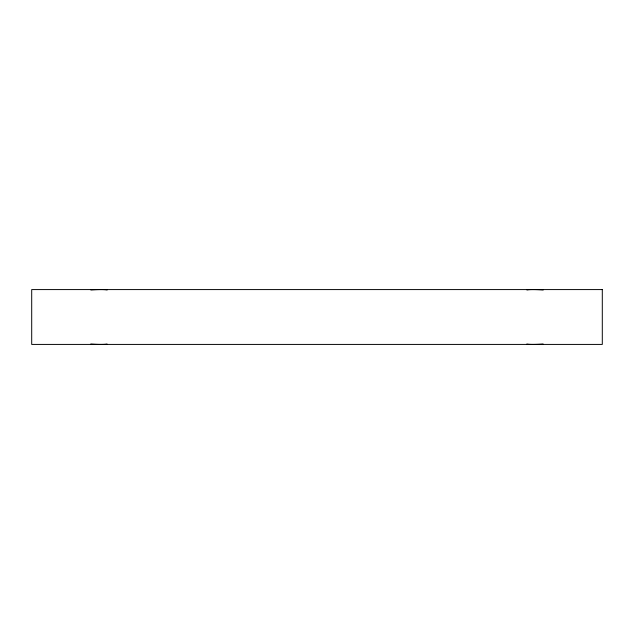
<?xml version="1.0" encoding="UTF-8"?>
<svg xmlns="http://www.w3.org/2000/svg" width="634" height="634" viewBox="0 0 634 634"><rect width="100%" height="100%" fill="white"/><g stroke="black" fill="none" stroke-linecap="round" stroke-linejoin="round"><path stroke-width="0.95" d="M526.933 290.015A23.854 2.417 5.9 0 1 543.219 290.015M543.132 343.977A23.854 2.417 -5.9 0 1 526.846 343.977M90.868 290.015A23.854 2.417 -5.9 0 1 107.154 290.015M107.059 343.977A23.854 2.417 5.9 0 1 90.773 343.977M602.3 289.579L31.7 289.579L31.7 344.421L602.3 344.421L602.3 289.579"/></g></svg>
